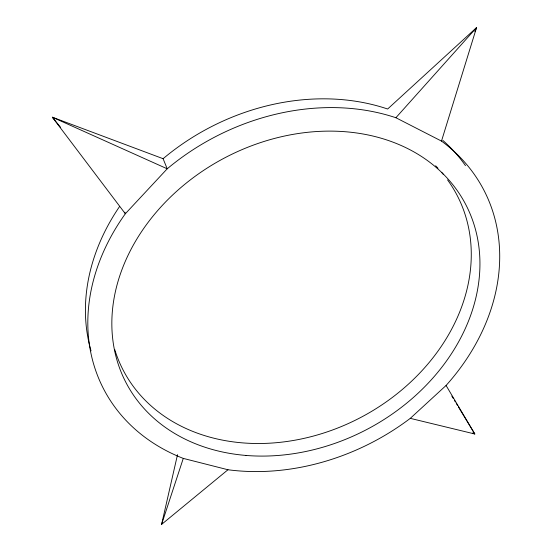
<?xml version="1.0" encoding="UTF-8"?>
<svg xmlns="http://www.w3.org/2000/svg" width="552" height="552" viewBox="0 0 552 552"><rect width="100%" height="100%" fill="white"/><g stroke="black" fill="none" stroke-linecap="round" stroke-linejoin="round"><path stroke-width="0.83" d="M161.591 524.4L183.278 458.401A214.555 171.762 -27.9 0 1 125.332 213.755L52.323 117.196L163.095 158.7A210.823 170.395 -27.9 0 1 387.642 109.013L476.555 27.6L441.49 141.091A214.555 171.762 -27.9 0 1 446.078 385.475L410.281 418.354A214.555 171.762 -27.9 0 1 227.969 469.752L161.591 524.4L177.516 454.655M474.892 31.561L476.555 27.6L395.887 117.735A214.555 171.762 -27.9 0 0 167.215 168.802L125.332 213.755L124.862 212.203M410.281 418.354L474.817 434.003L446.078 385.475M183.278 458.401L227.969 469.752M472.408 433.078L474.817 434.003L458.457 407.031M395.887 117.735L441.49 141.091M60.437 127.167L52.323 117.196L167.215 168.802L163.095 158.7M451.826 396.094L453.151 398.282M454.475 400.469L455.359 401.925M456.249 403.388L457.573 405.568M91.045 350.899A210.823 170.395 -27.9 0 1 119.556 206.531M442.856 140.408A210.823 170.395 -27.9 0 1 465.488 165.641M447.555 179.89A188.467 152.069 -27.9 0 1 358.006 418.878A188.467 152.069 -27.9 0 1 114.678 349.388M435.625 165.772A188.467 152.069 -27.9 0 1 437.984 168.243M441.911 172.686A188.467 152.069 -27.9 0 1 443.511 174.625M245.992 455.441A191.799 153.27 -27.9 0 0 474.265 225.292A191.799 153.27 -27.9 0 0 167.415 200.086A191.799 153.27 -27.9 0 0 245.992 455.441"/></g></svg>
